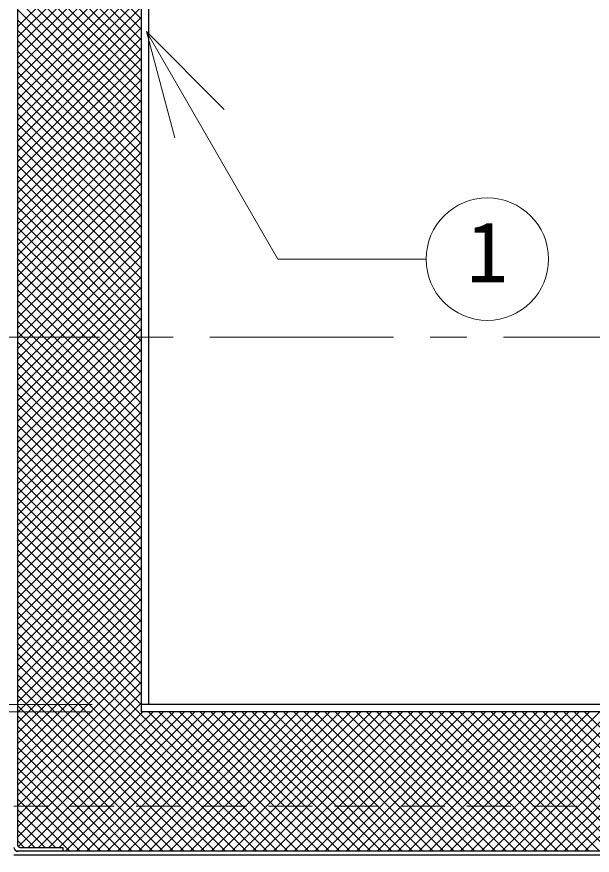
# Model space of a CAD drawing. Units: millimetres at full size, sheet at 1:15; details may follow other scales. Extents: x -3358 to 2717, y -2083 to 2132.
# Drawn here: x -2299.7 to -2064.6, y -1237 to -894.6 of the extents above; entities that cross this region are included whole.
import ezdxf
from ezdxf.enums import TextEntityAlignment as Align

# ---------------------------------------------------------------- set-up
doc = ezdxf.new("R2010")
doc.units = ezdxf.units.MM
doc.header["$LTSCALE"] = 15
doc.linetypes.add('CHAIN1', pattern=[8, 5, -1, 1, -1])
doc.linetypes.add('DASHED1', pattern=[1.8, 1.2, -0.6])
doc.layers.add('0-0_ﾚｲﾔ1', color=4, linetype='Continuous', lineweight=9)
doc.styles.add('ＭＳ ゴシック', font='')
doc.styles.get('ＭＳ ゴシック').set_extended_font_data('MS Gothic')

msp = doc.modelspace()

# ---------------------------------------------------------------- linework, layer by layer
at = {"layer": '0-0_ﾚｲﾔ1', "color": 5, "lineweight": 25}
for p, q in [((-2245.88, -578.45), (-2245.88, -1175.45)), ((-2299.28, -1233.05), (-2299.28, -580.05)), ((-2248.88, -579.95), (-2248.88, -1178.45)), ((-1042.88, -1175.45), (-2248.88, -1175.45)), ((-1042.88, -1178.45), (-2248.88, -1178.45)), ((-991.68, -1235.45), (-2300.08, -1235.45)), ((-2298.48, -1233.85), (-2280.88, -1233.85)), ((-2280.88, -1233.85), (-2280.88, -1235.45)), ((-990.88, -1237.05), (-2300.88, -1237.05))]:
    msp.add_line(p, q, dxfattribs=at)
at = {"layer": '0-0_ﾚｲﾔ1'}
for p, q in [((-2299.28, -845.11), (-2248.88, -895.51)), ((-2299.28, -898.62), (-2248.88, -848.22)), ((-2299.28, -849.35), (-2248.88, -899.75)), ((-2299.28, -902.86), (-2248.88, -852.46)), ((-2299.28, -853.6), (-2248.88, -904)), ((-2299.28, -907.1), (-2248.88, -856.7)), ((-2299.28, -857.84), (-2248.88, -908.24)), ((-2299.28, -911.34), (-2248.88, -860.94)), ((-2299.28, -862.08), (-2248.88, -912.48)), ((-2299.28, -915.59), (-2248.88, -865.19)), ((-2299.28, -866.32), (-2248.88, -916.72)), ((-2299.28, -919.83), (-2248.88, -869.43)), ((-2299.28, -870.57), (-2248.88, -920.97)), ((-2299.28, -924.07), (-2248.88, -873.67)), ((-2299.28, -874.81), (-2248.88, -925.21)), ((-2299.28, -928.31), (-2248.88, -877.91)), ((-2299.28, -879.05), (-2248.88, -929.45)), ((-2299.28, -932.56), (-2248.88, -882.16)), ((-2299.28, -883.29), (-2248.88, -933.69)), ((-2299.28, -936.8), (-2248.88, -886.4)), ((-2299.28, -887.54), (-2248.88, -937.94)), ((-2299.28, -941.04), (-2248.88, -890.64)), ((-2299.28, -891.78), (-2248.88, -942.18)), ((-2299.28, -945.28), (-2248.88, -894.88)), ((-2299.28, -896.02), (-2248.88, -946.42)), ((-2299.28, -949.53), (-2248.88, -899.13)), ((-2299.28, -900.26), (-2248.88, -950.66)), ((-2299.28, -953.77), (-2248.88, -903.37)), ((-2299.28, -904.51), (-2248.88, -954.91)), ((-2299.28, -958.01), (-2248.88, -907.61)), ((-2299.28, -908.75), (-2248.88, -959.15)), ((-2299.28, -962.25), (-2248.88, -911.85)), ((-2299.28, -912.99), (-2248.88, -963.39)), ((-2299.28, -966.5), (-2248.88, -916.1)), ((-2299.28, -917.23), (-2248.88, -967.63)), ((-2299.28, -970.74), (-2248.88, -920.34)), ((-2299.28, -921.48), (-2248.88, -971.88)), ((-2299.28, -974.98), (-2248.88, -924.58)), ((-2299.28, -925.72), (-2248.88, -976.12)), ((-2299.28, -979.23), (-2248.88, -928.83)), ((-2299.28, -929.96), (-2248.88, -980.36)), ((-2299.28, -983.47), (-2248.88, -933.07)), ((-2299.28, -934.21), (-2248.88, -984.61)), ((-2299.28, -987.71), (-2248.88, -937.31)), ((-2299.28, -938.45), (-2248.88, -988.85)), ((-2299.28, -991.95), (-2248.88, -941.55)), ((-2299.28, -942.69), (-2248.88, -993.09)), ((-2299.28, -996.2), (-2248.88, -945.8)), ((-2299.28, -946.93), (-2248.88, -997.33)), ((-2299.28, -1000.44), (-2248.88, -950.04)), ((-2299.28, -951.18), (-2248.88, -1001.58)), ((-2299.28, -1004.68), (-2248.88, -954.28)), ((-2299.28, -955.42), (-2248.88, -1005.82)), ((-2299.28, -1008.92), (-2248.88, -958.52)), ((-2299.28, -959.66), (-2248.88, -1010.06)), ((-2299.28, -1013.17), (-2248.88, -962.77)), ((-2299.28, -963.9), (-2248.88, -1014.3)), ((-2299.28, -1017.41), (-2248.88, -967.01)), ((-2299.28, -968.15), (-2248.88, -1018.55)), ((-2299.28, -1021.65), (-2248.88, -971.25)), ((-2299.28, -972.39), (-2248.88, -1022.79)), ((-2299.28, -1025.89), (-2248.88, -975.49)), ((-2299.28, -976.63), (-2248.88, -1027.03)), ((-2299.28, -1030.14), (-2248.88, -979.74)), ((-2299.28, -980.87), (-2248.88, -1031.27)), ((-2299.28, -1034.38), (-2248.88, -983.98)), ((-2299.28, -985.12), (-2248.88, -1035.52)), ((-2299.28, -1038.62), (-2248.88, -988.22)), ((-2299.28, -989.36), (-2248.88, -1039.76)), ((-2299.28, -1042.87), (-2248.88, -992.47)), ((-2299.28, -993.6), (-2248.88, -1044)), ((-2299.28, -1047.11), (-2248.88, -996.71)), ((-2299.28, -997.85), (-2248.88, -1048.25)), ((-2299.28, -1051.35), (-2248.88, -1000.95)), ((-2299.28, -1002.09), (-2248.88, -1052.49)), ((-2299.28, -1055.59), (-2248.88, -1005.19)), ((-2299.28, -1006.33), (-2248.88, -1056.73)), ((-2299.28, -1059.84), (-2248.88, -1009.44)), ((-2299.28, -1010.57), (-2248.88, -1060.97)), ((-2299.28, -1064.08), (-2248.88, -1013.68)), ((-2299.28, -1014.82), (-2248.88, -1065.22)), ((-2299.28, -1068.32), (-2248.88, -1017.92)), ((-2299.28, -1019.06), (-2248.88, -1069.46)), ((-2299.28, -1072.56), (-2248.88, -1022.16)), ((-2299.28, -1023.3), (-2248.88, -1073.7)), ((-2299.28, -1076.81), (-2248.88, -1026.41)), ((-2299.28, -1027.54), (-2248.88, -1077.94)), ((-2299.28, -1081.05), (-2248.88, -1030.65)), ((-2299.28, -1031.79), (-2248.88, -1082.19)), ((-2299.28, -1085.29), (-2248.88, -1034.89)), ((-2299.28, -1036.03), (-2248.88, -1086.43)), ((-2299.28, -1089.53), (-2248.88, -1039.13)), ((-2299.28, -1040.27), (-2248.88, -1090.67)), ((-2299.28, -1093.78), (-2248.88, -1043.38)), ((-2299.28, -1044.51), (-2248.88, -1094.91)), ((-2299.28, -1098.02), (-2248.88, -1047.62)), ((-2299.28, -1048.76), (-2248.88, -1099.16)), ((-2299.28, -1102.26), (-2248.88, -1051.86)), ((-2299.28, -1053), (-2248.88, -1103.4)), ((-2299.28, -1106.5), (-2248.88, -1056.1)), ((-2299.28, -1057.24), (-2248.88, -1107.64)), ((-2299.28, -1110.75), (-2248.88, -1060.35)), ((-2299.28, -1061.48), (-2248.88, -1111.88)), ((-2299.28, -1114.99), (-2248.88, -1064.59)), ((-2299.28, -1065.73), (-2248.88, -1116.13)), ((-2299.28, -1119.23), (-2248.88, -1068.83)), ((-2299.28, -1069.97), (-2248.88, -1120.37)), ((-2299.28, -1123.48), (-2248.88, -1073.08)), ((-2299.28, -1074.21), (-2248.88, -1124.61)), ((-2299.28, -1127.72), (-2248.88, -1077.32)), ((-2299.28, -1078.46), (-2248.88, -1128.86)), ((-2299.28, -1131.96), (-2248.88, -1081.56)), ((-2299.28, -1082.7), (-2248.88, -1133.1)), ((-2299.28, -1136.2), (-2248.88, -1085.8)), ((-2299.28, -1086.94), (-2248.88, -1137.34)), ((-2299.28, -1140.45), (-2248.88, -1090.05)), ((-2299.28, -1091.18), (-2248.88, -1141.58)), ((-2299.28, -1144.69), (-2248.88, -1094.29)), ((-2299.28, -1095.43), (-2248.88, -1145.83)), ((-2299.28, -1148.93), (-2248.88, -1098.53)), ((-2299.28, -1099.67), (-2248.88, -1150.07)), ((-2299.28, -1153.17), (-2248.88, -1102.77)), ((-2299.28, -1103.91), (-2248.88, -1154.31)), ((-2299.28, -1157.42), (-2248.88, -1107.02)), ((-2299.28, -1108.15), (-2248.88, -1158.55)), ((-2299.28, -1161.66), (-2248.88, -1111.26)), ((-2299.28, -1112.4), (-2248.88, -1162.8)), ((-2299.28, -1165.9), (-2248.88, -1115.5)), ((-2299.28, -1116.64), (-2248.88, -1167.04)), ((-2299.28, -1170.14), (-2248.88, -1119.74)), ((-2299.28, -1120.88), (-2248.88, -1171.28)), ((-2299.28, -1174.39), (-2248.88, -1123.99)), ((-2299.28, -1125.12), (-2248.88, -1175.52)), ((-2299.28, -1178.63), (-2248.88, -1128.23)), ((-2299.28, -1129.37), (-2193.2, -1235.45)), ((-2299.28, -1182.87), (-2248.88, -1132.47)), ((-2299.28, -1133.61), (-2197.44, -1235.45)), ((-2299.28, -1187.11), (-2248.88, -1136.71)), ((-2299.28, -1137.85), (-2201.68, -1235.45)), ((-2299.28, -1191.36), (-2248.88, -1140.96)), ((-2299.28, -1142.09), (-2205.92, -1235.45)), ((-2299.28, -1195.6), (-2248.88, -1145.2)), ((-2299.28, -1146.34), (-2210.17, -1235.45)), ((-2299.28, -1199.84), (-2248.88, -1149.44)), ((-2299.28, -1150.58), (-2214.41, -1235.45)), ((-2299.28, -1204.09), (-2248.88, -1153.69)), ((-2299.28, -1154.82), (-2218.65, -1235.45)), ((-2299.28, -1208.33), (-2248.88, -1157.93)), ((-2299.28, -1159.07), (-2222.89, -1235.45)), ((-2299.28, -1212.57), (-2248.88, -1162.17)), ((-2299.28, -1163.31), (-2227.14, -1235.45)), ((-2299.28, -1216.81), (-2248.88, -1166.41)), ((-2299.28, -1167.55), (-2231.38, -1235.45)), ((-2299.28, -1221.06), (-2248.88, -1170.66)), ((-2299.28, -1171.79), (-2235.62, -1235.45)), ((-2299.28, -1225.3), (-2248.88, -1174.9)), ((-2299.28, -1176.04), (-2239.86, -1235.45)), ((-2299.28, -1229.54), (-2248.2, -1178.45)), ((-2299.28, -1180.28), (-2244.11, -1235.45)), ((-2299.08, -1233.58), (-2243.95, -1178.45)), ((-2295.11, -1233.85), (-2239.71, -1178.45)), ((-2290.87, -1233.85), (-2235.47, -1178.45)), ((-2286.63, -1233.85), (-2231.23, -1178.45)), ((-2282.38, -1233.85), (-2226.98, -1178.45)), ((-2279.74, -1235.45), (-2222.74, -1178.45)), ((-2275.5, -1235.45), (-2218.5, -1178.45)), ((-2271.25, -1235.45), (-2214.25, -1178.45)), ((-2267.01, -1235.45), (-2210.01, -1178.45)), ((-2262.77, -1235.45), (-2205.77, -1178.45)), ((-2258.53, -1235.45), (-2201.53, -1178.45)), ((-2254.28, -1235.45), (-2197.28, -1178.45)), ((-2250.04, -1235.45), (-2193.04, -1178.45)), ((-2245.95, -1178.45), (-2188.95, -1235.45)), ((-2245.8, -1235.45), (-2188.8, -1178.45)), ((-2241.71, -1178.45), (-2184.71, -1235.45)), ((-2241.56, -1235.45), (-2184.56, -1178.45)), ((-2237.47, -1178.45), (-2180.47, -1235.45)), ((-2237.31, -1235.45), (-2180.31, -1178.45)), ((-2233.22, -1178.45), (-2176.22, -1235.45)), ((-2233.07, -1235.45), (-2176.07, -1178.45)), ((-2228.98, -1178.45), (-2171.98, -1235.45)), ((-2228.83, -1235.45), (-2171.83, -1178.45)), ((-2224.74, -1178.45), (-2167.74, -1235.45)), ((-2224.59, -1235.45), (-2167.59, -1178.45)), ((-2220.5, -1178.45), (-2163.5, -1235.45)), ((-2220.34, -1235.45), (-2163.34, -1178.45)), ((-2216.25, -1178.45), (-2159.25, -1235.45)), ((-2216.1, -1235.45), (-2159.1, -1178.45)), ((-2212.01, -1178.45), (-2155.01, -1235.45)), ((-2211.86, -1235.45), (-2154.86, -1178.45)), ((-2207.77, -1178.45), (-2150.77, -1235.45)), ((-2207.62, -1235.45), (-2150.62, -1178.45)), ((-2203.53, -1178.45), (-2146.53, -1235.45)), ((-2203.37, -1235.45), (-2146.37, -1178.45)), ((-2199.28, -1178.45), (-2142.28, -1235.45)), ((-2199.13, -1235.45), (-2142.13, -1178.45)), ((-2195.04, -1178.45), (-2138.04, -1235.45)), ((-2194.89, -1235.45), (-2137.89, -1178.45)), ((-2190.8, -1178.45), (-2133.8, -1235.45)), ((-2190.64, -1235.45), (-2133.64, -1178.45)), ((-2186.56, -1178.45), (-2129.56, -1235.45)), ((-2186.4, -1235.45), (-2129.4, -1178.45)), ((-2182.31, -1178.45), (-2125.31, -1235.45)), ((-2182.16, -1235.45), (-2125.16, -1178.45)), ((-2178.07, -1178.45), (-2121.07, -1235.45)), ((-2177.92, -1235.45), (-2120.92, -1178.45)), ((-2173.83, -1178.45), (-2116.83, -1235.45)), ((-2173.67, -1235.45), (-2116.67, -1178.45)), ((-2169.58, -1178.45), (-2112.58, -1235.45)), ((-2169.43, -1235.45), (-2112.43, -1178.45)), ((-2165.34, -1178.45), (-2108.34, -1235.45)), ((-2165.19, -1235.45), (-2108.19, -1178.45)), ((-2161.1, -1178.45), (-2104.1, -1235.45)), ((-2160.95, -1235.45), (-2103.95, -1178.45)), ((-2156.86, -1178.45), (-2099.86, -1235.45)), ((-2156.7, -1235.45), (-2099.7, -1178.45)), ((-2152.61, -1178.45), (-2095.61, -1235.45)), ((-2152.46, -1235.45), (-2095.46, -1178.45)), ((-2148.37, -1178.45), (-2091.37, -1235.45)), ((-2148.22, -1235.45), (-2091.22, -1178.45)), ((-2144.13, -1178.45), (-2087.13, -1235.45)), ((-2143.98, -1235.45), (-2086.98, -1178.45)), ((-2139.89, -1178.45), (-2082.89, -1235.45)), ((-2139.73, -1235.45), (-2082.73, -1178.45)), ((-2135.64, -1178.45), (-2078.64, -1235.45)), ((-2135.49, -1235.45), (-2078.49, -1178.45)), ((-2131.4, -1178.45), (-2074.4, -1235.45)), ((-2131.25, -1235.45), (-2074.25, -1178.45)), ((-2127.16, -1178.45), (-2070.16, -1235.45)), ((-2127, -1235.45), (-2070, -1178.45)), ((-2122.92, -1178.45), (-2065.92, -1235.45)), ((-2122.76, -1235.45), (-2065.76, -1178.45)), ((-2118.67, -1178.45), (-2061.67, -1235.45)), ((-2118.52, -1235.45), (-2061.52, -1178.45)), ((-2114.43, -1178.45), (-2057.43, -1235.45)), ((-2114.28, -1235.45), (-2057.28, -1178.45)), ((-2110.19, -1178.45), (-2053.19, -1235.45)), ((-2110.03, -1235.45), (-2053.03, -1178.45)), ((-2105.95, -1178.45), (-2048.95, -1235.45)), ((-2105.79, -1235.45), (-2048.79, -1178.45)), ((-2101.7, -1178.45), (-2044.7, -1235.45)), ((-2101.55, -1235.45), (-2044.55, -1178.45)), ((-2097.46, -1178.45), (-2040.46, -1235.45)), ((-2097.31, -1235.45), (-2040.31, -1178.45)), ((-2093.22, -1178.45), (-2036.22, -1235.45)), ((-2093.06, -1235.45), (-2036.06, -1178.45)), ((-2088.97, -1178.45), (-2031.97, -1235.45)), ((-2088.82, -1235.45), (-2031.82, -1178.45)), ((-2084.73, -1178.45), (-2027.73, -1235.45)), ((-2084.58, -1235.45), (-2027.58, -1178.45)), ((-2080.49, -1178.45), (-2023.49, -1235.45)), ((-2080.34, -1235.45), (-2023.34, -1178.45)), ((-2076.25, -1178.45), (-2019.25, -1235.45)), ((-2076.09, -1235.45), (-2019.09, -1178.45)), ((-2072, -1178.45), (-2015, -1235.45)), ((-2071.85, -1235.45), (-2014.85, -1178.45)), ((-2067.76, -1178.45), (-2010.76, -1235.45)), ((-2067.61, -1235.45), (-2010.61, -1178.45)), ((-2299.28, -1184.52), (-2248.35, -1235.45)), ((-2299.28, -1188.76), (-2252.59, -1235.45)), ((-2299.28, -1193.01), (-2256.83, -1235.45)), ((-2299.28, -1197.25), (-2261.08, -1235.45)), ((-2299.28, -1201.49), (-2265.32, -1235.45)), ((-2299.28, -1205.73), (-2269.56, -1235.45)), ((-2299.28, -1209.98), (-2273.81, -1235.45)), ((-2299.28, -1214.22), (-2278.05, -1235.45)), ((-2299.28, -1218.46), (-2283.89, -1233.85)), ((-2299.28, -1222.7), (-2288.13, -1233.85)), ((-2299.28, -1226.95), (-2292.38, -1233.85)), ((-2299.28, -1231.19), (-2296.62, -1233.85))]:
    msp.add_line(p, q, dxfattribs=at)
at = {"layer": '0-0_ﾚｲﾔ1', "color": 7, "lineweight": 18}
for p, q in [((-2246.75, -900.67), (-2235.1, -944.13)), ((-2246.75, -900.67), (-2214.93, -932.49)), ((-2246.75, -900.67), (-2193.1, -993.6)), ((-2132.49, -993.6), (-2193.1, -993.6))]:
    msp.add_line(p, q, dxfattribs=at)
at = {"layer": '0-0_ﾚｲﾔ1', "linetype": 'CHAIN1'}
for p, q in [((-2820.88, -1025.45), (-2007.13, -1025.45)), ((-2268.88, -1175.45), (-2820.88, -1175.45)), ((-2268.88, -1178.45), (-2820.88, -1178.45))]:
    msp.add_line(p, q, dxfattribs=at)
at = {"layer": '0-0_ﾚｲﾔ1', "linetype": 'DASHED1'}
msp.add_line((-990.88, -1217.05), (-2300.88, -1217.05), dxfattribs=at)
at = {"layer": '0-0_ﾚｲﾔ1', "color": 7, "lineweight": 18}
msp.add_circle((-2107.49, -993.6), 25, dxfattribs=at)
at = {"layer": '0-0_ﾚｲﾔ1', "color": 5, "lineweight": 25}
for centre, radius in [((-2299.28, -1233.85), 1.6), ((-2298.48, -1233.05), 0.8)]:
    msp.add_arc(centre, radius, 180, 270, dxfattribs=at)

# ---------------------------------------------------------------- texts
at = {"layer": '0-0_ﾚｲﾔ1', "color": 7, "style": 'ＭＳ ゴシック'}
msp.add_text('1', height=24.74, dxfattribs=at).set_placement((-2115.92, -1010.47), align=Align.BOTTOM_LEFT)

doc.saveas('drawing.dxf')
